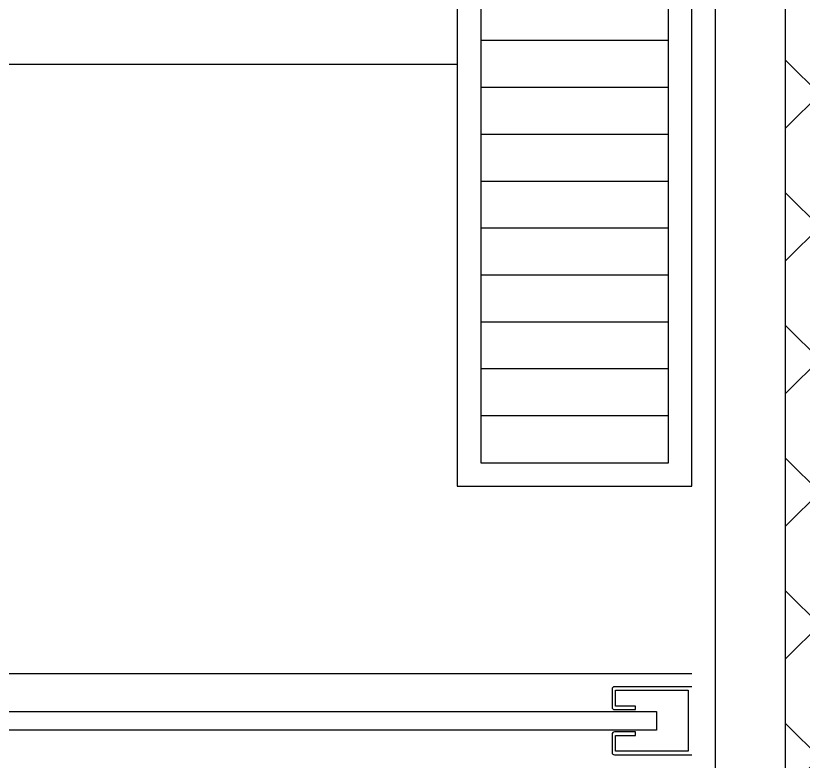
# Model space of a CAD drawing. Header units: millimetres. Extents: x 18456 to 179493, y -203649 to 469211.
# Drawn here: x 126881 to 127216.7, y 201753.3 to 202071.2 of the extents above; entities that cross this region are included whole.
import ezdxf

# ---------------------------------------------------------------- set-up
doc = ezdxf.new("R2010")
doc.units = ezdxf.units.MM
for name, color, linetype, true_color in [('X-평면도(기본형)$0$40HAT', 9, 'Continuous', 0x808080), ('X-평면도(기본형)$0$FIN', 9, 'Continuous', 0x808080), ('X-평면도(기본형)$0$FUR', 6, 'Continuous', 0xff00ff), ('X-평면도(기본형)$0$TIL', 5, 'Continuous', 0x0000ff), ('X-평면도(기본형)$0$W2', 3, 'Continuous', 0x00ff00)]:
    doc.layers.add(name, color=color, linetype=linetype, true_color=true_color)

# ---------------------------------------------------------------- blocks, each defined once
blk = doc.blocks.new('X-평면도(기본형)$0$T1')
at = {"layer": 'X-평면도(기본형)$0$FUR', "color": 8, "true_color": 0x808080}
for p, q in [((10, 190), (90, 190)), ((10, 170), (90, 170)), ((10, 150), (90, 150)), ((10, 130), (90, 130)), ((10, 110), (90, 110)), ((10, 90), (90, 90)), ((10, 70), (90, 70)), ((10, 50), (90, 50)), ((10, 30), (90, 30))]:
    blk.add_line(p, q, dxfattribs=at)
at = {"layer": 'X-평면도(기본형)$0$FUR'}
for points in [[(100, 270.92), (100, 0), (0, 0), (0, 700), (100, 700), (100, 487.43)], [(90, 270.87), (90, 10), (10, 10), (10, 238.22)]]:
    blk.add_lwpolyline(points, dxfattribs=at)

msp = doc.modelspace()

# ---------------------------------------------------------------- hatches: boundary and pattern name
at = {"layer": 'X-평면도(기본형)$0$40HAT'}
h = msp.add_hatch(dxfattribs=at)
h.set_pattern_fill('H3', color=256, scale=40, style=0, pattern_type=2)
h.set_pattern_definition([(315, (-175757.42, 45286.295), (28.2842712, 28.2842712), []), (45, (-175757.42, 45286.295), (-28.2842712, 28.2842712), [])])
h.paths.add_polyline_path([(125879.19, 202690.57), (125879.19, 202780.57), (127209.19, 202780.57), (127209.19, 202830.57), (127319.19, 202830.57), (127319.19, 200600.57), (126639.19, 200600.57), (126639.19, 200720.57), (125979.19, 200720.57), (125979.19, 200810.57), (127209.19, 200810.57), (127209.19, 202690.57), (125879.19, 202690.57)], flags=0)

# ---------------------------------------------------------------- linework, layer by layer
at = {"layer": 'X-평면도(기본형)$0$FIN'}
msp.add_line((127179.19, 202660.57), (127179.19, 200840.57), dxfattribs=at)
at = {"layer": 'X-평면도(기본형)$0$FUR', "color": 4, "ltscale": 3, "true_color": 0x00ffff}
msp.add_line((127169.19, 201790.57), (126009.19, 201790.57), dxfattribs=at)
at = {"layer": 'X-평면도(기본형)$0$FUR', "color": 8, "true_color": 0x808080}
for p, q in [((127135.19, 201784.07), (127135.19, 201776.32)), ((127169.19, 201785.07), (127136.19, 201785.07)), ((127136.69, 201776.82), (127136.69, 201783.57)), ((127145.19, 201776.82), (127136.69, 201776.82)), ((127145.19, 201775.32), (127145.19, 201776.82)), ((127136.19, 201775.32), (127145.19, 201775.32)), ((127145.19, 201765.82), (127136.19, 201765.82)), ((127145.19, 201764.32), (127145.19, 201765.82)), ((127135.19, 201764.82), (127135.19, 201757.07)), ((127136.69, 201764.32), (127145.19, 201764.32)), ((127136.69, 201757.57), (127136.69, 201764.32)), ((127136.19, 201756.07), (127169.19, 201756.07))]:
    msp.add_line(p, q, dxfattribs=at)
msp.add_lwpolyline([(127136.69, 201783.57), (127167.69, 201783.57), (127167.69, 201757.57), (127136.69, 201757.57)], dxfattribs=at)
msp.add_lwpolyline([(127154.19, 201766.57), (125993.19, 201766.57), (125993.19, 201774.57), (127154.19, 201774.57)], close=True, dxfattribs=at)
for centre, start, end in [((127136.19, 201784.07), 90, 180), ((127136.19, 201776.32), 180, 270), ((127136.19, 201764.82), 90, 180), ((127136.19, 201757.07), 180, 270)]:
    msp.add_arc(centre, 1, start, end, dxfattribs=at)
at = {"layer": 'X-평면도(기본형)$0$TIL'}
msp.add_line((124969.19, 202050.57), (127069.19, 202050.57), dxfattribs=at)
at = {"layer": 'X-평면도(기본형)$0$W2'}
msp.add_line((127209.19, 200810.57), (127209.19, 202690.57), dxfattribs=at)

# ---------------------------------------------------------------- block references
at = {"layer": 'X-평면도(기본형)$0$FUR', "xscale": -1}
msp.add_blockref('X-평면도(기본형)$0$T1', (127169.19, 201870.57), dxfattribs=at)

doc.saveas('drawing.dxf')
